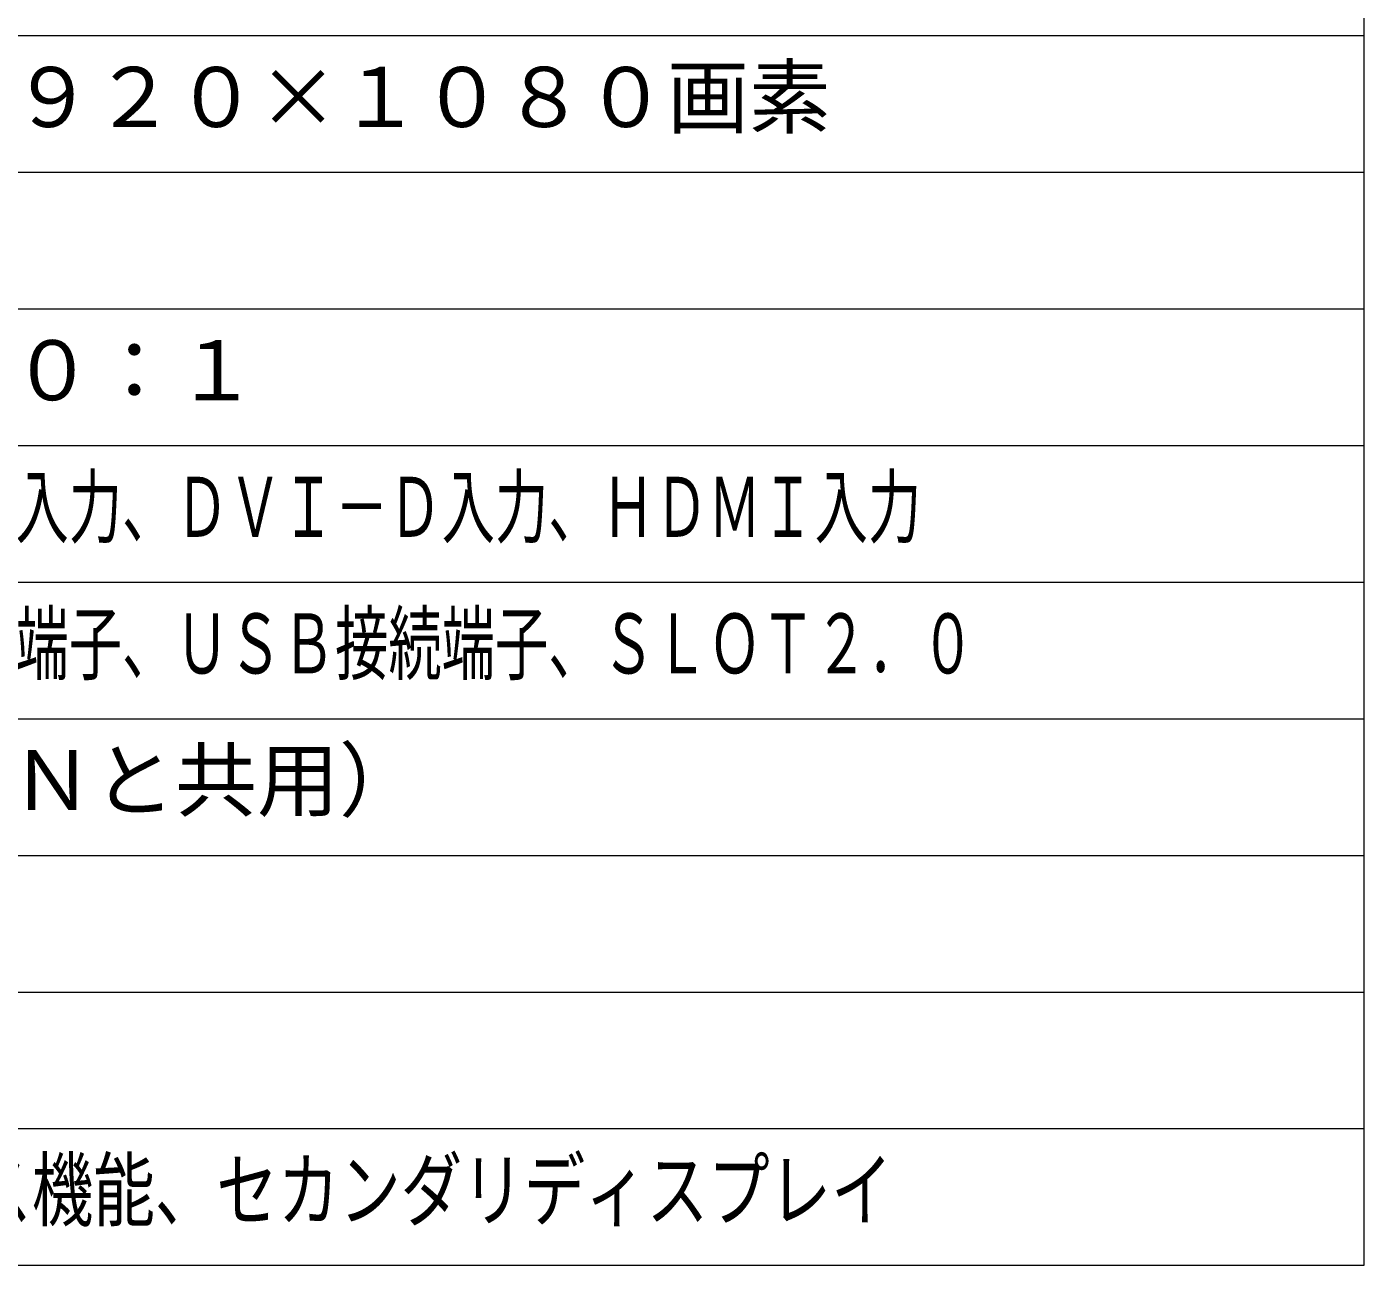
# Model space of a CAD drawing. Units: millimetres, scale not verified. Extents: x -62 to 63, y -57 to 57.
# Drawn here: x 13.57 to 62.51, y -56.5 to -11.17 of the extents above; entities that cross this region are included whole.
import ezdxf
from ezdxf.enums import TextEntityAlignment as Align

# ---------------------------------------------------------------- set-up
doc = ezdxf.new("R2010")
doc.units = ezdxf.units.MM
doc.header["$LTSCALE"] = 0.125
doc.layers.add('0-2_MOJI1', color=7, linetype='Continuous')
doc.layers.add('0-3_WAKU', color=1, linetype='Continuous', lineweight=18)
doc.styles.add('ＭＳ ゴシック', font='')
doc.styles.get('ＭＳ ゴシック').set_extended_font_data('MS Gothic')

msp = doc.modelspace()

# ---------------------------------------------------------------- linework, layer by layer
at = {"layer": '0-3_WAKU', "color": 4}
for p, q in [((62.5093, -56.5009), (62.5093, -6.5009)), ((-62.4907, -56.5009), (62.5093, -56.5009))]:
    msp.add_line(p, q, dxfattribs=at)
at = {"layer": '0-3_WAKU'}
for p, q in [((62.5093, -11.5009), (-62.4907, -11.5009)), ((62.5093, -16.5009), (-62.4907, -16.5009)), ((62.5093, -21.5009), (-62.4907, -21.5009)), ((-62.4907, -26.5009), (62.5093, -26.5009)), ((-62.4907, -31.5009), (62.5093, -31.5009)), ((-62.4907, -36.5009), (62.5093, -36.5009)), ((-62.4907, -41.5009), (62.5093, -41.5009)), ((-62.4907, -46.5009), (62.5093, -46.5009)), ((-62.4907, -51.5009), (62.5093, -51.5009))]:
    msp.add_line(p, q, dxfattribs=at)

# ---------------------------------------------------------------- texts
at = {"layer": '0-2_MOJI1', "style": 'ＭＳ ゴシック'}
for s, p in [('６５Ｖ型\u3000１６：９\u3000１９２０×１０８０画素', (-19.9907, -15.5009)), ('３５０ｃｄ／㎡\u3000４０００：１', (-19.9907, -25.5009)), ('ＲＪ４５×１系統（ＬＡＮと共用）', (-19.9907, -40.5009))]:
    msp.add_text(s, height=2.199, dxfattribs=at).set_placement(p, align=Align.BOTTOM_LEFT)
for s, width, p in [('ビデオ入力、ＲＧＢ／コンポーネント入力、ＤＶＩ－Ｄ入力、ＨＤＭＩ入力', 0.65, (-19.9907, -30.5009)), ('ＰＣ入力／出力、音声入力、外部制御端子、ＵＳＢ接続端子、ＳＬＯＴ２．０', 0.65, (-19.9907, -35.5009)), ('メモリービューワー、ワイヤレス機能、セカンダリディスプレイ', 0.75, (-19.9907, -55.5009))]:
    msp.add_text(s, height=2.199, dxfattribs=dict(at, width=width)).set_placement(p, align=Align.BOTTOM_LEFT)

doc.saveas('drawing.dxf')
